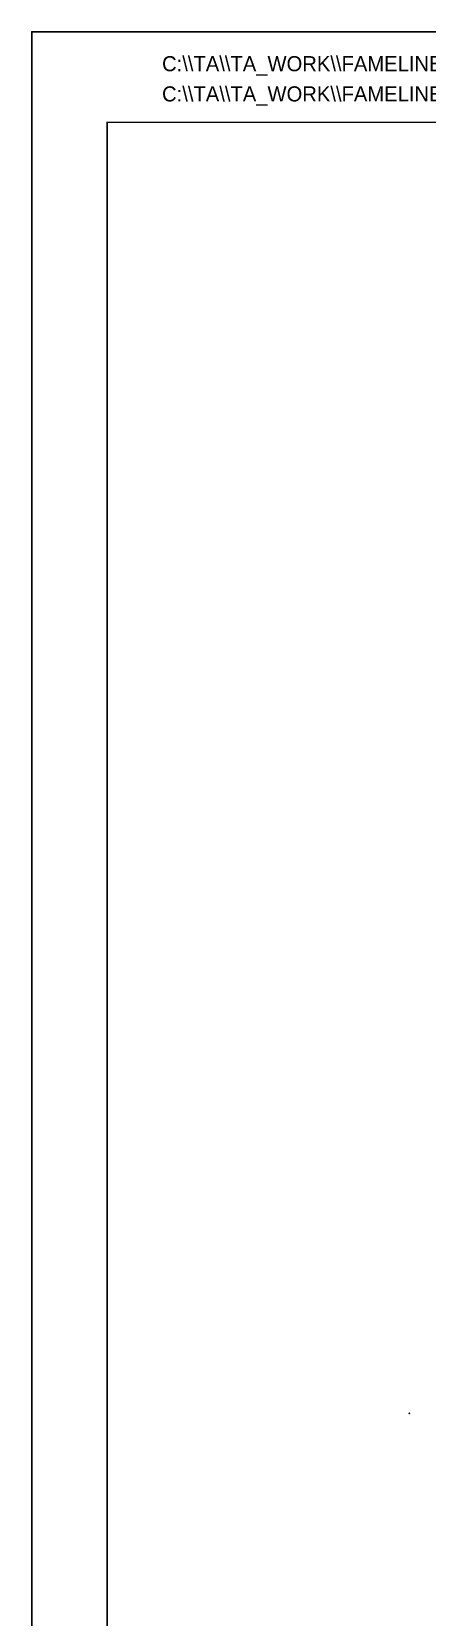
# Model space of a CAD drawing. Header units: millimetres. Extents: x -244126 to 368105, y -173968 to 259060.
# Drawn here: x -9230 to -8706, y 58751 to 60851 of the extents above; entities that cross this region are included whole.
import ezdxf
from ezdxf.enums import TextEntityAlignment as Align

# ---------------------------------------------------------------- set-up
doc = ezdxf.new("R2010")
doc.units = ezdxf.units.MM
doc.header["$MEASUREMENT"] = 0
doc.linetypes.add('005_GG_TA_LINE', pattern=[13.75, 5, -1.25, 1.25, -1.25, 5])
doc.linetypes.add('TA_HL_003.00000', pattern=[19.5, 10.65, -8.85])
for name, color, linetype in [('000 - L I N E 0.1', 1, 'Continuous'), ('000 - T E X T', 4, 'Continuous'), ('000 - TITLEBLOCK', 4, 'Continuous')]:
    doc.layers.add(name, color=color, linetype=linetype)
doc.styles.add('Cetury Gothic', font='GOTHIC.TTF')
doc.styles.add('TA', font='Cordia New.ttf', dxfattribs={"height": 4.5})

# ---------------------------------------------------------------- blocks, each defined once
blk = doc.blocks.new('A$Cfd196da9')
at = {"color": 0, "linetype": 'ByBlock', "const_width": 0.1}
blk.add_lwpolyline([(-143.5, -98), (96.5, -98), (96.5, 99), (-143.5, 99)], close=True, dxfattribs=at)
blk = doc.blocks.new('*U3058')
at = {"linetype": '005_GG_TA_LINE'}
blk.add_point((500, 2370), dxfattribs=at)
at = {"layer": '000 - L I N E 0.1', "color": 21, "linetype": 'Continuous'}
blk.add_lwpolyline([(142.4, 4200), (0, 4200), (0, 4057.6)], dxfattribs=at)
at = {"layer": '000 - TITLEBLOCK', "color": 250}
blk.add_lwpolyline([(0, 0), (5940, 0), (5940, 4200), (0, 4200)], close=True, dxfattribs=at)
at = {"layer": '000 - T E X T', "color": 3, "xscale": 20, "yscale": 20, "zscale": 20}
blk.add_blockref('A$Cfd196da9', (2970, 2100), dxfattribs=at)
at = {"color": 4, "style": 'TA'}
blk.add_attdef('PAPER_SIZE', text='', height=25, dxfattribs=at).set_placement((5686, 99.7), align=Align.MIDDLE_RIGHT)
blk.add_attdef('SCALE_SIZE', text='', height=25, dxfattribs=at).set_placement((5735.1, 100.3), align=Align.MIDDLE_LEFT)
at = {"layer": '000 - T E X T', "color": 250, "style": 'TA'}
for tag, height, p in [('SUPERLINK', 20, (172.6, 4157.7)), ('NAMEFILE', 20, (172.6, 4117.6)), ('SC', 400, (33.6, 3752.1))]:
    blk.add_attdef(tag, text='', height=height, dxfattribs=at).set_placement(p, align=Align.MIDDLE_LEFT)
at = {"layer": '000 - T E X T', "color": 4, "style": 'TA'}
for tag, height, p in [('PRELIM_NAME_JOB_1', 20, (5246.7, 3301.9)), ('PRELIM_NAME_JOB_2', 20, (5246.7, 3258.3)), ('PRELIM_NAME_PROJECT_1', 30, (4948.1, 3093.1)), ('PRELIM_NAME_PROJECT_2', 30, (4948.1, 3019.1)), ('PRELIM_NAME_PROJECT_3', 30, (4948.1, 2945.1)), ('PRELIM_NAME_TITLE_3', 24, (4955.1, 739.9)), ('DRAWING_NO1', 24, (4946.1, 329.2)), ('DRAWING_NO2', 24, (4946.1, 249.1)), ('PRELIM_NAME_TITLE_1', 1.2, (247.8, 43.7)), ('PRELIM_NAME_TITLE_2', 1.2, (247.8, 40.3))]:
    blk.add_attdef(tag, text='', height=height, dxfattribs=at).set_placement(p, align=Align.MIDDLE_LEFT)
at = {"layer": '000 - T E X T', "color": 4, "style": 'Cetury Gothic'}
for tag, p in [('SHEET_NO.', (5615.8, 340)), ('TOTAL_SHEET_NO.', (5609.7, 176.4))]:
    blk.add_attdef(tag, text='', height=36, dxfattribs=at).set_placement(p, align=Align.CENTER)
at = {"layer": '000 - T E X T', "color": 4, "style": 'TA'}
blk.add_attdef('NAME_REMARK', (552.9, 173), '', height=40, dxfattribs=at)

msp = doc.modelspace()

# ---------------------------------------------------------------- block references
at = {"color": 2, "linetype": 'TA_HL_003.00000'}
ref = msp.add_blockref('*U3058', (-9229.93479, 56650.53614), dxfattribs=at)
ref.add_attrib('SUPERLINK', 'C:\\\\TA\\\\TA_WORK\\\\FAMELINE_EST_DATA_2020\\\\360_กรมทางอากาศยาน\\\\360001_โครงการตึกตวรจค้นบุคคลและยานพาหนะก่อนเข้าพื้นที่เขตการบินท่าอากาศยานกระบี่\\\\01_FILE_OUT\\\\', dxfattribs={"layer": '000 - T E X T', "color": 250, "height": 20, "style": 'TA'}).set_placement((-9057.28843, 60808.18954), align=Align.MIDDLE_LEFT)
ref.add_attrib('NAMEFILE', 'C:\\\\TA\\\\TA_WORK\\\\FAMELINE_EST_DATA_2020\\\\360_กรมทางอากาศยาน\\\\360001_โครงการตึกตวรจค้นบุคคลและยานพาหนะก่อนเข้าพื้นที่เขตการบินท่าอากาศยานกระบี่\\\\01_FILE_OUT\\\\', dxfattribs={"layer": '000 - T E X T', "color": 250, "height": 20, "style": 'TA'}).set_placement((-9057.28843, 60768.18512), align=Align.MIDDLE_LEFT)

doc.saveas('drawing.dxf')
